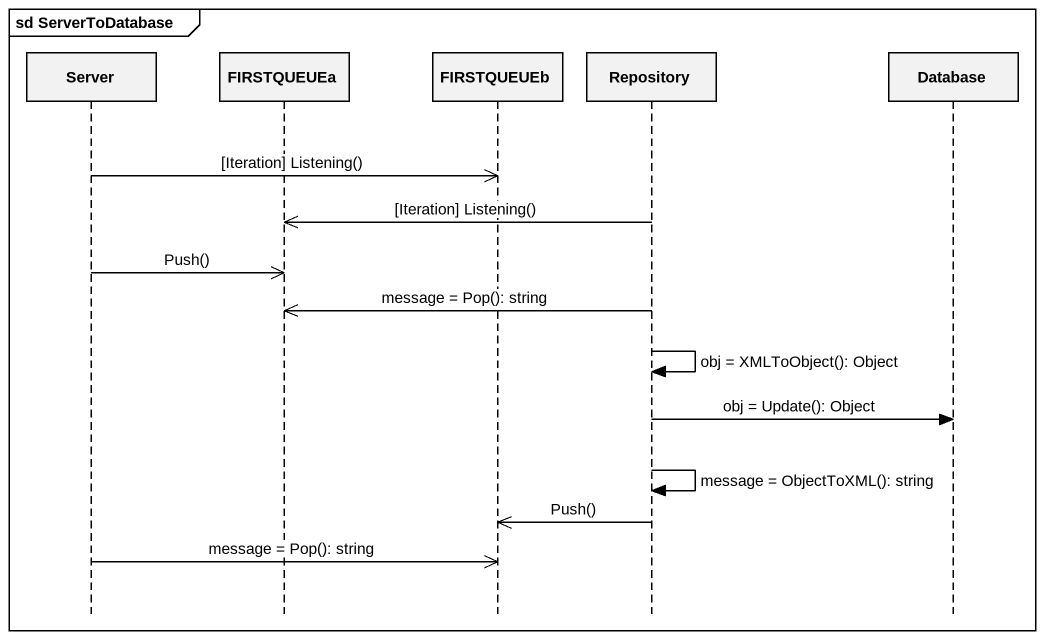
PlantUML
@startuml
mainframe sd ServerToDatabase
hide footbox
participant Server
participant FIRSTQUEUEa
participant FIRSTQUEUEb
participant Repository
participant "Database" as Database_

Server ->> FIRSTQUEUEb : [Iteration] Listening()
Repository ->> FIRSTQUEUEa : [Iteration] Listening()
Server ->> FIRSTQUEUEa : Push()
Repository ->> FIRSTQUEUEa : message = Pop(): string
Repository -> Repository : obj = XMLToObject(): Object
Repository -> Database_ : obj = Update(): Object
Repository -> Repository : message = ObjectToXML(): string
Repository ->> FIRSTQUEUEb : Push()
Server ->> FIRSTQUEUEb : message = Pop(): string
@enduml
